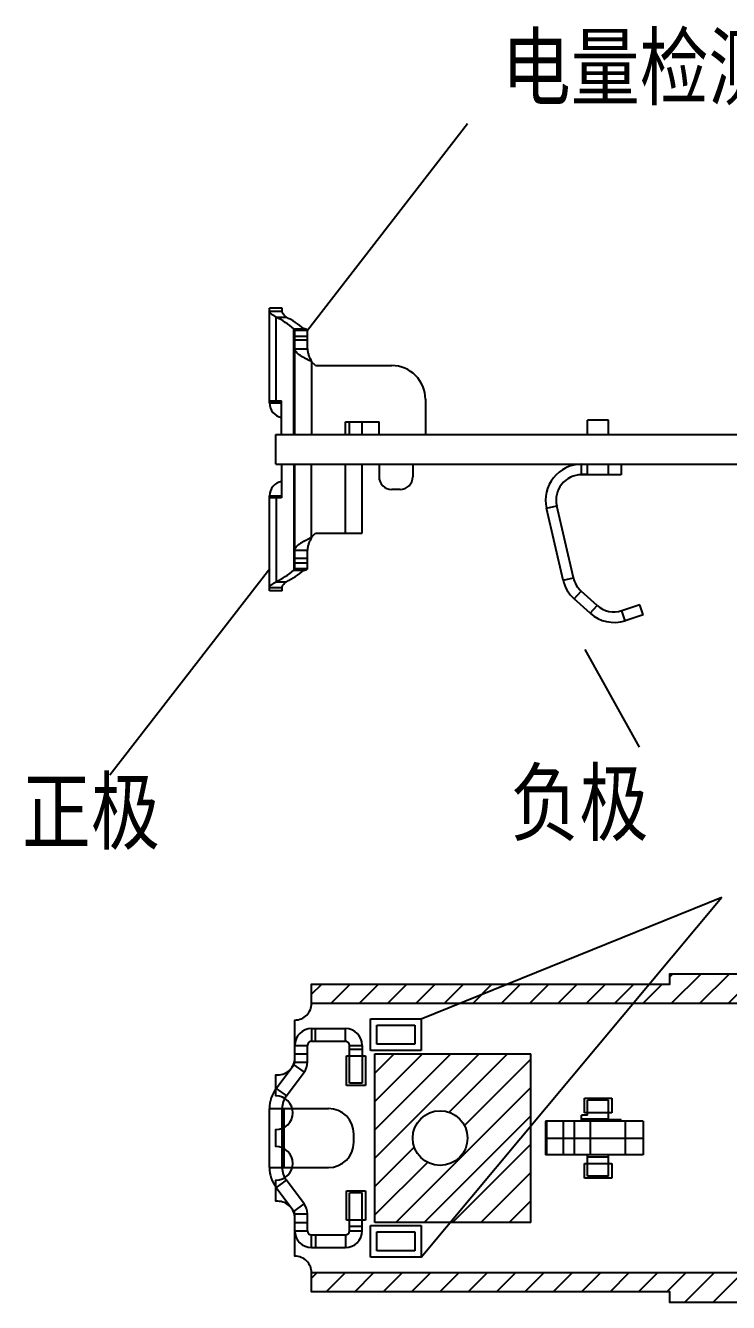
# Model space of a CAD drawing. Header units: millimetres. Extents: x 226.6 to 276.4, y 71.1 to 131.
# Drawn here: x 226.62 to 243.3, y 75.23 to 105.52 of the extents above; entities that cross this region are included whole.
import ezdxf

# ---------------------------------------------------------------- set-up
doc = ezdxf.new("R2010")
doc.units = ezdxf.units.MM
doc.header["$LTSCALE"] = 16.335
doc.layers.get('0').update_dxf_attribs({"linetype": 'CONTINUOUS'})
for name, color, linetype in [('limit_line', 140, 'CONTINUOUS'), ('NEGATIVE_PLATE', 5, 'CONTINUOUS'), ('pad', 31, 'CONTINUOUS'), ('POSITIVE_PLATE_BLE', 6, 'CONTINUOUS'), ('SIGNAL_PLATE_BLE', 4, 'CONTINUOUS')]:
    doc.layers.add(name, color=color, linetype=linetype)
doc.styles.get("Standard").update_dxf_attribs({"font": 'txt', "width": 0.8})

msp = doc.modelspace()

# ---------------------------------------------------------------- hatches: boundary and pattern name
at = {"layer": 'limit_line'}
h = msp.add_hatch(dxfattribs=at)
h.set_pattern_fill('ANSI31', color=256, scale=0.15)
h.paths.add_polyline_path([(262.759, 83.03), (241.909, 83.03), (241.909, 82.78), (233.409, 82.78), (233.409, 82.33), (248.259, 82.33), (248.259, 81.73), (251.559, 81.73), (251.559, 82.33), (256.559, 82.33), (256.559, 81.43, 0.414214), (258.559, 79.43), (259.559, 79.43), (259.559, 82.33), (261.509, 82.33), (261.509, 82.63), (262.359, 82.63), (262.359, 82.33), (262.759, 82.33)])
h.paths.add_polyline_path([(259.284, 81.63, -1), (258.234, 81.63, -1)], flags=16)
h.paths.add_polyline_path([(262.759, 75.93), (262.359, 75.93), (262.359, 75.63), (261.509, 75.63), (261.509, 75.93), (259.559, 75.93), (259.559, 78.83), (258.559, 78.83, 0.414214), (256.559, 76.83), (256.559, 75.93), (251.559, 75.93), (251.559, 76.531), (248.259, 76.531), (248.259, 75.93), (233.409, 75.93), (233.409, 75.48), (241.909, 75.48), (241.909, 75.23), (262.759, 75.23)])
h.paths.add_polyline_path([(258.234, 76.63, -1), (259.284, 76.63, -1)], flags=16)
h = msp.add_hatch(dxfattribs=at)
h.set_pattern_fill('ANSI31', color=256, scale=0.15)
h.paths.add_polyline_path([(238.609, 81.13), (234.909, 81.13), (234.909, 77.13), (238.609, 77.13)])
h.paths.add_polyline_path([(237.109, 79.13, -1), (235.809, 79.13, -1)], flags=16)

# ---------------------------------------------------------------- linework, layer by layer
for p, q in [((233.308, 98.3), (237.107, 103.198)), ((232.559, 95.115), (232.559, 95.819)), ((232.559, 95.819), (262.759, 95.819)), ((232.559, 95.115), (262.809, 95.115)), ((228.618, 87.747), (232.417, 92.646)), ((232.709, 92.115), (232.409, 92.115)), ((241.188, 88.407), (239.9, 90.723)), ((236.009, 81.955), (243.149, 84.848)), ((236.009, 76.305), (243.149, 84.848)), ((234.959, 81.355), (234.959, 81.805)), ((234.959, 81.805), (235.859, 81.805)), ((235.859, 81.805), (235.859, 81.355)), ((235.859, 81.355), (234.959, 81.355)), ((234.234, 80.38), (234.234, 81.08)), ((234.234, 81.08), (234.684, 81.08)), ((234.684, 81.08), (234.684, 80.38)), ((234.684, 80.38), (234.234, 80.38)), ((239.884, 79.73), (239.884, 80.08)), ((239.884, 80.08), (240.534, 80.08)), ((240.534, 80.08), (240.534, 79.73)), ((240.534, 79.73), (239.884, 79.73)), ((239.884, 78.18), (239.884, 78.53)), ((239.884, 78.53), (240.534, 78.53)), ((240.534, 78.53), (240.534, 78.18)), ((240.534, 78.18), (239.884, 78.18)), ((234.234, 77.181), (234.234, 77.881)), ((234.234, 77.881), (234.684, 77.881)), ((234.684, 77.881), (234.684, 77.181)), ((234.684, 77.181), (234.234, 77.181)), ((234.959, 76.455), (234.959, 76.905)), ((234.959, 76.905), (235.859, 76.905)), ((235.859, 76.905), (235.859, 76.455)), ((235.859, 76.455), (234.959, 76.455))]:
    msp.add_line(p, q)
msp.add_lwpolyline([(262.759, 75.23), (241.909, 75.23), (241.909, 75.48), (233.409, 75.48), (233.409, 75.93, 0.414214), (233.009, 76.33), (233.009, 77.23, 0.414214), (232.609, 77.63), (232.559, 77.63), (232.559, 78.13, 1), (232.559, 78.93), (232.559, 79.33, 1), (232.559, 80.13), (232.559, 80.63), (232.609, 80.63, 0.414214), (233.009, 81.03), (233.009, 81.93, 0.414214), (233.409, 82.33), (233.409, 82.78), (241.909, 82.78), (241.909, 83.03), (262.759, 83.03)], format="xyb")
msp.add_circle((236.459, 79.13), 0.65)
for p, q in [((233.409, 82.33), (248.259, 82.33)), ((234.909, 77.13), (234.909, 81.13)), ((234.909, 81.13), (238.609, 81.13)), ((238.609, 77.13), (238.609, 81.13)), ((238.609, 77.13), (234.909, 77.13)), ((248.259, 75.93), (233.409, 75.93))]:
    msp.add_line(p, q, dxfattribs=at)
at = {"layer": 'NEGATIVE_PLATE'}
for p, q in [((239.959, 95.819), (239.959, 96.165)), ((240.459, 96.165), (239.959, 96.165)), ((240.459, 95.819), (240.459, 96.165)), ((239.813, 94.865), (239.813, 95.115)), ((239.959, 94.875), (239.813, 94.875)), ((240.759, 94.865), (239.813, 94.865)), ((239.959, 94.875), (239.959, 95.115)), ((240.459, 94.865), (240.459, 95.115)), ((240.759, 95.115), (240.759, 94.865)), ((238.985, 94.074), (239.228, 94.13)), ((239.38, 92.362), (238.985, 94.074)), ((239.624, 92.418), (239.228, 94.13)), ((239.38, 92.362), (239.624, 92.418)), ((239.639, 91.922), (239.807, 92.108)), ((240.185, 91.767), (239.807, 92.108)), ((240.018, 91.581), (239.639, 91.922)), ((240.018, 91.581), (240.185, 91.767)), ((241.203, 91.782), (240.772, 91.642)), ((240.849, 91.404), (240.772, 91.642)), ((241.281, 91.544), (240.849, 91.404)), ((241.281, 91.544), (241.203, 91.782)), ((239.959, 79.675), (239.959, 80.03)), ((240.459, 80.03), (239.959, 80.03)), ((240.459, 79.566), (240.459, 80.03)), ((239.813, 79.53), (239.813, 79.675)), ((239.959, 79.675), (239.813, 79.675)), ((238.963, 79.53), (238.963, 78.73)), ((241.281, 79.53), (238.963, 79.53)), ((238.985, 79.53), (238.985, 78.73)), ((239.38, 79.53), (239.38, 78.73)), ((239.639, 79.53), (239.639, 78.73)), ((240.459, 79.58), (239.813, 79.58)), ((240.018, 79.53), (240.018, 78.73)), ((240.759, 79.566), (240.459, 79.566)), ((240.759, 79.53), (240.759, 79.566)), ((240.849, 79.53), (240.849, 78.73)), ((241.281, 79.53), (241.281, 78.73)), ((238.963, 79.13), (241.281, 79.13)), ((241.281, 78.73), (238.963, 78.73)), ((239.959, 78.23), (239.959, 78.73)), ((240.459, 78.68), (239.959, 78.68)), ((240.459, 78.23), (240.459, 78.73)), ((240.459, 78.23), (239.959, 78.23))]:
    msp.add_line(p, q, dxfattribs=at)
for centre, radius, start, end in [((239.813, 94.265), 0.85, 90, 193), ((239.813, 94.265), 0.6, 90, 193), ((240.208, 92.553), 0.6, 193, 228), ((240.208, 92.553), 0.85, 193, 228), ((240.587, 92.213), 0.85, 228, 288), ((240.587, 92.213), 0.6, 228, 288)]:
    msp.add_arc(centre, radius, start, end, dxfattribs=at)
at = {"layer": 'pad'}
for p, q in [((234.809, 81.955), (236.009, 81.955)), ((234.809, 81.205), (234.809, 81.955)), ((236.009, 81.955), (236.009, 81.205)), ((236.009, 81.205), (234.809, 81.205)), ((234.809, 76.305), (234.809, 77.055)), ((234.809, 77.055), (236.009, 77.055)), ((236.009, 77.055), (236.009, 76.305)), ((236.009, 76.305), (234.809, 76.305))]:
    msp.add_line(p, q, dxfattribs=at)
at = {"layer": 'POSITIVE_PLATE_BLE'}
for p, q in [((234.209, 95.819), (234.209, 96.119)), ((234.209, 96.119), (235.009, 96.119)), ((234.309, 95.819), (234.309, 96.119)), ((234.609, 95.819), (234.609, 96.119)), ((235.009, 95.819), (235.009, 96.119)), ((232.696, 95.115), (232.696, 94.315)), ((232.989, 95.115), (232.989, 92.602)), ((233.009, 92.64), (233.009, 95.115)), ((233.009, 92.877), (233.009, 95.115)), ((233.409, 93.384), (233.409, 95.115)), ((234.209, 93.477), (234.209, 95.115)), ((234.609, 93.477), (234.609, 95.115)), ((232.409, 92.115), (232.409, 94.365)), ((232.409, 94.365), (232.696, 94.365)), ((232.696, 94.315), (232.409, 94.315)), ((232.569, 94.315), (232.569, 92.33)), ((233.409, 93.384), (233.502, 93.477)), ((233.502, 93.477), (234.609, 93.477)), ((233.009, 93.077), (233.309, 93.077)), ((233.309, 92.64), (233.309, 93.077)), ((233.309, 92.877), (233.009, 92.877)), ((233.009, 92.777), (233.309, 92.777)), ((232.989, 92.602), (233.229, 92.602)), ((233.009, 92.64), (233.309, 92.64)), ((232.409, 92.189), (232.709, 92.189)), ((232.569, 92.33), (232.809, 92.33)), ((232.709, 92.115), (232.709, 92.189)), ((233.409, 81.73), (233.409, 81.43)), ((233.409, 81.73), (234.209, 81.73)), ((233.502, 81.43), (233.502, 81.73)), ((234.209, 81.43), (234.209, 81.73)), ((233.009, 80.93), (233.009, 81.33)), ((233.009, 81.33), (233.309, 81.33)), ((233.309, 80.93), (233.309, 81.33)), ((233.409, 81.43), (234.209, 81.43)), ((234.309, 80.43), (234.309, 81.33)), ((234.309, 81.33), (234.609, 81.33)), ((234.609, 81.23), (234.309, 81.23)), ((234.609, 81.33), (234.609, 80.43)), ((233.009, 81.13), (233.309, 81.13)), ((233.009, 80.93), (233.309, 80.93)), ((232.569, 80.31), (232.989, 80.87)), ((232.809, 80.13), (233.229, 80.69)), ((232.989, 80.87), (233.229, 80.69)), ((232.569, 80.31), (232.809, 80.13)), ((234.609, 80.43), (234.309, 80.43)), ((232.409, 78.43), (232.409, 79.83)), ((232.409, 79.83), (233.809, 79.83)), ((232.709, 78.43), (232.709, 79.83)), ((232.759, 78.43), (232.759, 79.83)), ((234.409, 79.03), (234.409, 79.23)), ((232.409, 78.43), (233.809, 78.43)), ((232.569, 77.95), (232.809, 78.13)), ((232.989, 77.39), (232.569, 77.95)), ((233.229, 77.57), (232.809, 78.13)), ((232.989, 77.39), (233.229, 77.57)), ((234.309, 76.931), (234.309, 77.831)), ((234.609, 77.831), (234.309, 77.831)), ((234.609, 76.931), (234.609, 77.831)), ((233.009, 76.931), (233.009, 77.33)), ((233.009, 77.33), (233.309, 77.33)), ((233.309, 76.931), (233.309, 77.33)), ((233.009, 77.13), (233.309, 77.13)), ((234.609, 77.031), (234.309, 77.031)), ((233.009, 76.931), (233.309, 76.931)), ((233.409, 76.531), (233.409, 76.831)), ((233.409, 76.831), (234.209, 76.831)), ((233.502, 76.831), (233.502, 76.531)), ((234.209, 76.831), (234.209, 76.531)), ((234.309, 76.931), (234.609, 76.931)), ((233.409, 76.531), (234.209, 76.531))]:
    msp.add_line(p, q, dxfattribs=at)
for centre, radius, start, end in [((232.759, 94.365), 0.35, 100.3337, 180), ((233.409, 81.33), 0.4, 90, 180), ((234.209, 81.33), 0.4, 0, 90), ((233.409, 81.33), 0.1, 90, 180), ((234.209, 81.33), 0.1, 0, 90), ((232.909, 80.93), 0.1, 323.1301, 0), ((232.909, 80.93), 0.4, 323.1301, 0), ((233.209, 79.83), 0.8, 143.1301, 180), ((233.209, 79.83), 0.5, 143.1301, 180), ((233.809, 79.23), 0.6, 0, 90), ((233.809, 79.03), 0.6, 270, 0), ((233.209, 78.43), 0.8, 180, 216.8699), ((233.209, 78.43), 0.5, 180, 216.8699), ((232.909, 77.33), 0.4, 0, 36.8699), ((232.909, 77.33), 0.1, 0, 36.8699), ((233.409, 76.931), 0.4, 180, 270), ((233.409, 76.931), 0.1, 180, 270), ((234.209, 76.931), 0.4, 270, 0), ((234.209, 76.931), 0.1, 270, 0)]:
    msp.add_arc(centre, radius, start, end, dxfattribs=at)
for centre in [(231.684, 95.465), (231.924, 95.465)]:
    msp.add_ellipse(centre, major_axis=(0, 3.35), ratio=0.75, start_param=-2.781631, end_param=-2.59544, dxfattribs=at)
for points, knots in [([(233.009, 93.077), (233.009, 93.083), (233.01, 93.096), (233.018, 93.123), (233.04, 93.157), (233.078, 93.195), (233.128, 93.233), (233.188, 93.271), (233.257, 93.308), (233.331, 93.346), (233.383, 93.371), (233.409, 93.384)], [0, 0, 0, 0, 0.036944, 0.075326, 0.160767, 0.262851, 0.383153, 0.520581, 0.672031, 0.833451, 1, 1, 1, 1]), ([(233.409, 93.384), (233.396, 93.358), (233.37, 93.308), (233.337, 93.232), (233.314, 93.155), (233.309, 93.102), (233.309, 93.077)], [0, 0, 0, 0, 0.263092, 0.518721, 0.763415, 1, 1, 1, 1]), ([(232.989, 92.602), (232.995, 92.607), (233.002, 92.615), (233.008, 92.629), (233.009, 92.636), (233.009, 92.64)], [0, 0, 0, 0, 0.516717, 0.758814, 1, 1, 1, 1]), ([(233.229, 92.602), (233.24, 92.605), (233.256, 92.608), (233.275, 92.614), (233.287, 92.619), (233.296, 92.624), (233.303, 92.629), (233.308, 92.634), (233.309, 92.638), (233.309, 92.64)], [0, 0, 0, 0, 0.375627, 0.532017, 0.666417, 0.778531, 0.869003, 0.940508, 1, 1, 1, 1]), ([(232.409, 92.189), (232.409, 92.2), (232.416, 92.217), (232.433, 92.237), (232.451, 92.255), (232.474, 92.273), (232.513, 92.3), (232.545, 92.318), (232.569, 92.33)], [0, 0, 0, 0, 0.145997, 0.242603, 0.357239, 0.490332, 0.641929, 1, 1, 1, 1]), ([(232.709, 92.189), (232.709, 92.199), (232.713, 92.216), (232.723, 92.237), (232.739, 92.262), (232.767, 92.294), (232.794, 92.318), (232.809, 92.33)], [0, 0, 0, 0, 0.175164, 0.280528, 0.398789, 0.67402, 1, 1, 1, 1])]:
    msp.add_open_spline(points, degree=3, knots=knots, dxfattribs=at)
at = {"layer": 'SIGNAL_PLATE_BLE'}
for p, q in [((232.409, 96.569), (232.409, 98.819)), ((232.709, 98.819), (232.409, 98.819)), ((232.709, 98.745), (232.709, 98.819)), ((232.409, 98.745), (232.709, 98.745)), ((232.569, 96.619), (232.569, 98.604)), ((232.569, 98.604), (232.809, 98.604)), ((232.989, 95.819), (232.989, 98.332)), ((232.989, 98.332), (233.229, 98.332)), ((233.009, 95.819), (233.009, 98.294)), ((233.009, 98.294), (233.309, 98.294)), ((233.009, 98.156), (233.309, 98.156)), ((233.309, 97.856), (233.309, 98.294)), ((233.009, 95.819), (233.009, 98.09)), ((233.309, 98.056), (233.009, 98.056)), ((233.009, 97.856), (233.309, 97.856)), ((233.409, 97.549), (233.409, 95.819)), ((233.502, 97.456), (233.409, 97.549)), ((233.502, 97.456), (235.309, 97.456)), ((236.109, 96.656), (236.109, 95.819)), ((232.409, 96.619), (232.696, 96.619)), ((232.409, 96.569), (232.696, 96.569)), ((232.696, 95.819), (232.696, 96.619)), ((235.009, 95.115), (235.009, 94.819)), ((235.809, 95.115), (235.809, 94.819)), ((235.509, 94.519), (235.309, 94.519))]:
    msp.add_line(p, q, dxfattribs=at)
for centre, radius, start, end in [((235.309, 96.656), 0.8, 0, 90), ((232.759, 96.569), 0.35, 180, 259.6663), ((235.309, 94.819), 0.3, 180, 270), ((235.509, 94.819), 0.3, 270, 0)]:
    msp.add_arc(centre, radius, start, end, dxfattribs=at)
for centre in [(231.684, 95.469), (231.924, 95.469)]:
    msp.add_ellipse(centre, major_axis=(0, 3.35), ratio=0.75, start_param=-0.546152, end_param=-0.359962, dxfattribs=at)
for points, knots in [([(232.569, 98.604), (232.545, 98.616), (232.512, 98.634), (232.474, 98.661), (232.451, 98.679), (232.433, 98.697), (232.416, 98.717), (232.409, 98.734), (232.409, 98.745)], [0, 0, 0, 0, 0.358946, 0.510909, 0.644016, 0.758308, 0.854469, 1, 1, 1, 1]), ([(232.809, 98.604), (232.794, 98.616), (232.767, 98.64), (232.739, 98.672), (232.723, 98.697), (232.713, 98.718), (232.709, 98.735), (232.709, 98.745)], [0, 0, 0, 0, 0.326802, 0.602478, 0.720442, 0.825366, 1, 1, 1, 1]), ([(233.009, 98.294), (233.009, 98.298), (233.008, 98.305), (233.002, 98.318), (232.995, 98.327), (232.989, 98.332)], [0, 0, 0, 0, 0.240931, 0.482907, 1, 1, 1, 1]), ([(233.309, 98.294), (233.309, 98.296), (233.308, 98.3), (233.303, 98.305), (233.296, 98.31), (233.287, 98.315), (233.275, 98.319), (233.256, 98.326), (233.24, 98.329), (233.229, 98.332)], [0, 0, 0, 0, 0.059415, 0.130826, 0.221189, 0.333204, 0.467548, 0.623959, 1, 1, 1, 1]), ([(233.409, 97.549), (233.383, 97.562), (233.331, 97.587), (233.257, 97.625), (233.188, 97.663), (233.128, 97.7), (233.078, 97.738), (233.04, 97.776), (233.018, 97.81), (233.01, 97.837), (233.009, 97.85), (233.009, 97.856)], [0, 0, 0, 0, 0.166549, 0.327969, 0.479419, 0.616847, 0.737149, 0.839233, 0.924674, 0.963056, 1, 1, 1, 1]), ([(233.309, 97.856), (233.309, 97.831), (233.314, 97.778), (233.337, 97.701), (233.37, 97.625), (233.396, 97.575), (233.409, 97.549)], [0, 0, 0, 0, 0.236585, 0.481279, 0.736908, 1, 1, 1, 1])]:
    msp.add_open_spline(points, degree=3, knots=knots, dxfattribs=at)

# ---------------------------------------------------------------- texts
at = {"char_height": 1.5, "attachment_point": 1}
for s, insert in [('{\\fSimSun|b0|i0|c134|p2;电量检测}', (237.921, 105.29)), ('{\\fSimSun|b0|i0|c134|p2;正极}', (226.532, 87.634)), ('{\\fSimSun|b0|i0|c134|p2;负极}', (238.128, 87.84))]:
    msp.add_mtext_dynamic_manual_height_columns(s, width=6.98082, gutter_width=1, heights=[0], dxfattribs=dict(at, insert=insert))

doc.saveas('drawing.dxf')
